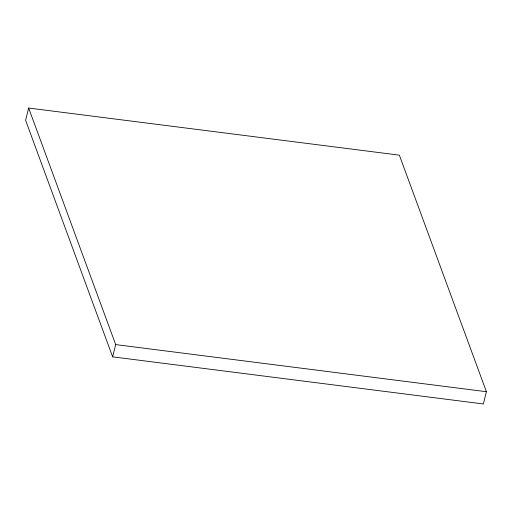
<?xml version="1.0" encoding="UTF-8"?>
<svg xmlns="http://www.w3.org/2000/svg" width="512" height="512" viewBox="0 0 512 512"><rect width="100%" height="100%" fill="white"/><g stroke="black" fill="none" stroke-linecap="round" stroke-linejoin="round"><path stroke-width="0.77" d="M28.646 108.038L25.6 120.288L112.64 356.845L483.354 403.962L486.4 391.712L399.36 155.155L28.646 108.038L115.686 344.595L112.64 356.845M115.686 344.595L486.4 391.712"/></g></svg>
